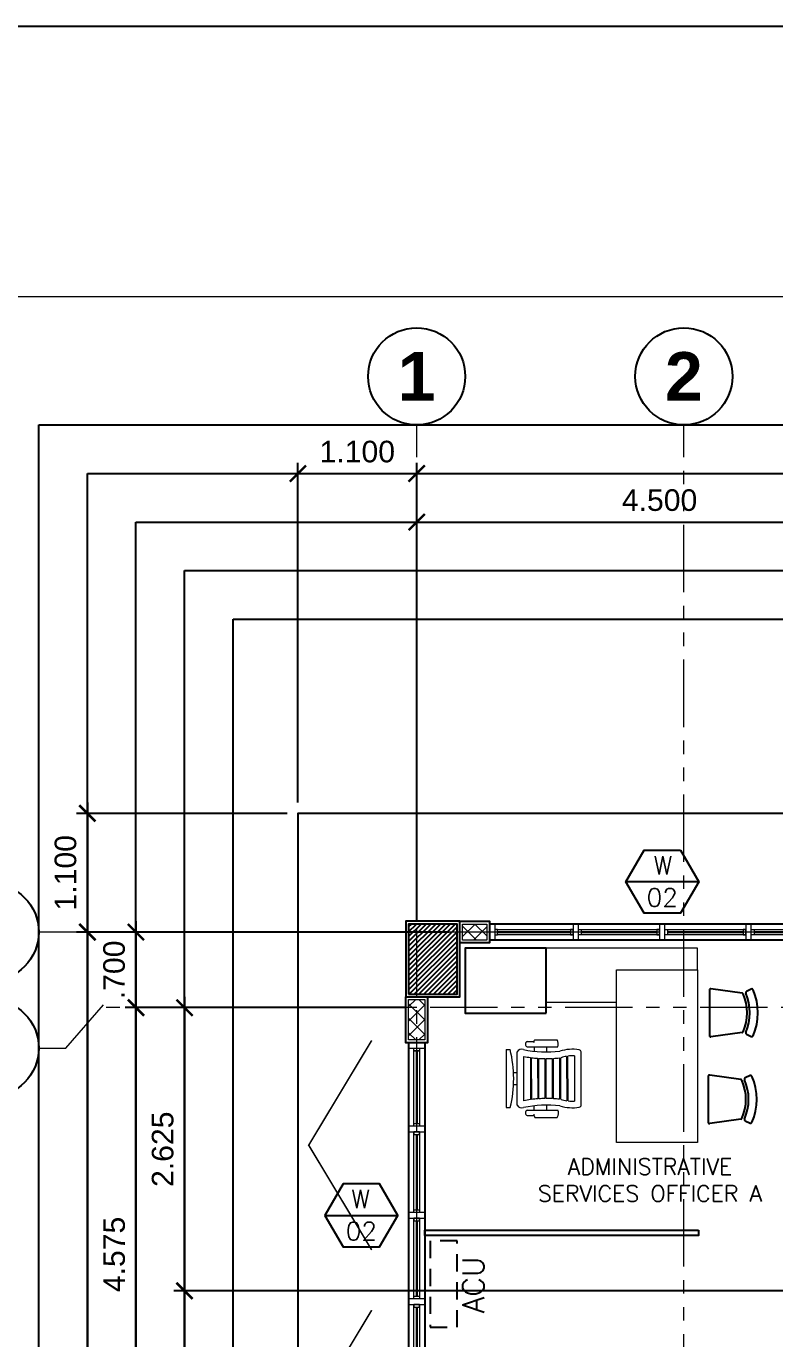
# Model space of a CAD drawing. Header units: metres. Extents: x -12400 to 1, y 0 to 106422.
# Drawn here: x -12166.57 to -12159.64, y 106403.3 to 106415.47 of the extents above; entities that cross this region are included whole.
import ezdxf
from ezdxf.enums import TextEntityAlignment as Align

# ---------------------------------------------------------------- set-up
doc = ezdxf.new("R2010")
doc.units = ezdxf.units.M
doc.header["$PDMODE"] = 35
for name, pattern in [('CENTER', [2, 1.25, -0.25, 0.25, -0.25]), ('HIDDEN2', [4.762499999999999, 3.175, -1.5875]), ('PHANTOM2', [1.25, 0.625, -0.125, 0.125, -0.125, 0.125, -0.125])]:
    doc.linetypes.add(name, pattern=pattern)
for name, color, linetype, lineweight in [('.3', 6, 'Continuous', 30), ('0.1', 1, 'Continuous', 9), ('0.20', 2, 'Continuous', 20), ('A-DIM-100', 8, 'Continuous', 0), ('DIM 001', 251, 'Continuous', 13), ('FIXTURE 0005', 159, 'Continuous', 5), ('FURN 0009', 49, 'Continuous', 9), ('HATCH', 250, 'Continuous', 5), ('TBLOCK-BORDER-OUTSIDE', 240, 'Continuous', 0)]:
    doc.layers.add(name, color=color, linetype=linetype, lineweight=lineweight)
for name, color, linetype in [('1AR', 1, 'Continuous'), ('1co-door', 1, 'Continuous'), ('1CO-FURNITURE', 1, 'Continuous'), ('2TX-AR', 2, 'Continuous'), ('AR-WALL', 7, 'Continuous'), ('FIXTURE', 35, 'Continuous'), ('S-GRID', 155, 'Continuous'), ('SCH-WIND', 181, 'Continuous'), ('stone', 15, 'Continuous'), ('WINDOW', 1, 'Continuous')]:
    doc.layers.add(name, color=color, linetype=linetype)
doc.layers.add('GUIDELINES', color=206, linetype='Continuous', plot=False)
doc.styles.add('DIMTXT-100', font='arial.ttf')
doc.styles.add('PSM', font='simplex')
doc.styles.add('sans serif', font='sanssb__.ttf')
doc.styles.add('swis721', font='swiss.ttf')
doc.styles.add('T-0.15', font='romans.shx', dxfattribs={"height": 0.15})
doc.styles.add('T.25', font='romans.shx', dxfattribs={"height": 0.2})
doc.dimstyles.new('D-100', dxfattribs={"dimtxt": 0.2, "dimasz": 0.15, "dimexe": 0.1, "dimexo": 0.1, "dimgap": 0.1, "dimtad": 1, "dimdec": 3, "dimzin": 4, "dimdsep": 46, "dimtxsty": 'DIMTXT-100', "dimblk": 'ARCHTICK', "dimcen": 0.2, "dimdle": 0.1, "dimclrd": 8, "dimclre": 8, "dimclrt": 2, "dimadec": 0, "dimazin": 1, "dimtfac": 1, "dimtdec": 3, "dimtofl": 0, "dimtmove": 2, "dimatfit": 3, "dimfxl": 1, "dimarcsym": 0})
doc.dimstyles.new('DIM 200', dxfattribs={"dimtxt": 200, "dimasz": 1, "dimexe": 0, "dimexo": 40, "dimgap": 50, "dimtad": 1, "dimtoh": 1, "dimdec": 0, "dimlfac": 2, "dimtxsty": 'swis721', "dimblk": 'CIR', "dimcen": 0, "dimclrd": 155, "dimclre": 155, "dimclrt": 4, "dimadec": 0, "dimazin": 0, "dimtfac": 1, "dimtdec": 0, "dimtix": 1, "dimtmove": 1, "dimatfit": 3, "dimldrblk": 'CIR', "dimfxl": 0, "dimarcsym": 0})

# ---------------------------------------------------------------- blocks, each defined once
blk = doc.blocks.new('CIR')
at = {"color": 4}
blk.add_circle((0, 0), 50, dxfattribs=at)
blk = doc.blocks.new('grid_designation')
blk.add_circle((0, 500), 500)
at = {"color": 3, "style": 'sans serif'}
blk.add_attdef('A', text='', height=471, dxfattribs=at).set_placement((0, 500), align=Align.MIDDLE_CENTER)
blk = doc.blocks.new('_ArchTick')
at = {"color": 0, "linetype": 'ByBlock', "const_width": 0.15}
blk.add_lwpolyline([(-0.5, -0.5), (0.5, 0.5)], dxfattribs=at)
blk = doc.blocks.new('*D106')
at = {"layer": 'DEFPOINTS', "color": 0, "transparency": 16777216}
for p in [(-12136.95441529414, 106411.3202236537), (-12162.95441529414, 106407.0702236537), (-12136.95441529414, 106407.0702236537)]:
    blk.add_point(p, dxfattribs=at)
at = {"layer": 'DIM 001', "color": 8, "lineweight": -2, "transparency": 16777216}
for p, q in [((-12162.95441529414, 106407.1702236537), (-12162.95441529414, 106411.4202236537)), ((-12136.95441529414, 106407.1702236537), (-12136.95441529414, 106411.4202236537)), ((-12163.05441529414, 106411.3202236537), (-12136.85441529414, 106411.3202236537))]:
    blk.add_line(p, q, dxfattribs=at)
at = {"layer": 'DIM 001', "color": 8, "lineweight": -2, "transparency": 16777216, "xscale": 0.15, "yscale": 0.15, "zscale": 0.15, "rotation": 180}
blk.add_blockref('_ArchTick', (-12162.95441529414, 106411.3202236537), dxfattribs=at)
at = {"layer": 'DIM 001', "color": 8, "lineweight": -2, "transparency": 16777216, "xscale": 0.15, "yscale": 0.15, "zscale": 0.15}
blk.add_blockref('_ArchTick', (-12136.95441529414, 106411.3202236537), dxfattribs=at)
at = {"layer": 'DIM 001', "color": 2, "transparency": 16777216, "insert": (-12149.95441529414, 106411.5223382512), "char_height": 0.2, "attachment_point": 5, "style": 'DIMTXT-100'}
blk.add_mtext('26.000', dxfattribs=at)
blk = doc.blocks.new('*D107')
at = {"layer": 'DEFPOINTS', "color": 0, "transparency": 16777216}
for p in [(-12158.45441529414, 106410.8702236537), (-12162.95441529414, 106407.0702236537), (-12158.45441529414, 106407.0702236537)]:
    blk.add_point(p, dxfattribs=at)
at = {"layer": 'DIM 001', "color": 8, "lineweight": -2, "transparency": 16777216}
for p, q in [((-12162.95441529414, 106407.1702236537), (-12162.95441529414, 106410.9702236537)), ((-12158.45441529414, 106407.1702236537), (-12158.45441529414, 106410.9702236537)), ((-12163.05441529414, 106410.8702236537), (-12158.35441529414, 106410.8702236537))]:
    blk.add_line(p, q, dxfattribs=at)
at = {"layer": 'DIM 001', "color": 8, "lineweight": -2, "transparency": 16777216, "xscale": 0.15, "yscale": 0.15, "zscale": 0.15, "rotation": 180}
blk.add_blockref('_ArchTick', (-12162.95441529414, 106410.8702236537), dxfattribs=at)
at = {"layer": 'DIM 001', "color": 8, "lineweight": -2, "transparency": 16777216, "xscale": 0.15, "yscale": 0.15, "zscale": 0.15}
blk.add_blockref('_ArchTick', (-12158.45441529414, 106410.8702236537), dxfattribs=at)
at = {"layer": 'DIM 001', "color": 2, "transparency": 16777216, "insert": (-12160.70441529414, 106411.0723382512), "char_height": 0.2, "attachment_point": 5, "style": 'DIMTXT-100'}
blk.add_mtext('4.500', dxfattribs=at)
blk = doc.blocks.new('*D123')
at = {"layer": 'DEFPOINTS', "color": 0, "transparency": 16777216}
for p in [(-12162.95441529414, 106407.0702236537), (-12166.00441529417, 106388.5702236537), (-12162.95441529414, 106388.5702236537)]:
    blk.add_point(p, dxfattribs=at)
at = {"layer": 'DIM 001', "color": 8, "lineweight": -2, "transparency": 16777216}
for p, q in [((-12166.00441529417, 106407.1702236538), (-12166.00441529417, 106388.4702236537)), ((-12163.05441529414, 106407.0702236537), (-12166.10441529417, 106407.0702236537)), ((-12163.05441529414, 106388.5702236537), (-12166.10441529417, 106388.5702236537))]:
    blk.add_line(p, q, dxfattribs=at)
at = {"layer": 'DIM 001', "color": 8, "lineweight": -2, "transparency": 16777216, "xscale": 0.15, "yscale": 0.15, "zscale": 0.15}
for p, rotation in [((-12166.00441529417, 106407.0702236537), 90), ((-12166.00441529417, 106388.5702236537), 270)]:
    blk.add_blockref('_ArchTick', p, dxfattribs=dict(at, rotation=rotation))
at = {"layer": 'DIM 001', "color": 2, "transparency": 16777216, "insert": (-12166.20652989168, 106397.8202236537), "char_height": 0.2, "attachment_point": 5, "rotation": 90, "style": 'DIMTXT-100'}
blk.add_mtext('18.500', dxfattribs=at)
blk = doc.blocks.new('*D124')
at = {"layer": 'DEFPOINTS', "color": 0, "transparency": 16777216}
for p in [(-12162.95441529414, 106407.0702236537), (-12165.55441529417, 106406.3702236538), (-12162.95441529414, 106406.3702236538)]:
    blk.add_point(p, dxfattribs=at)
at = {"layer": 'DIM 001', "color": 8, "lineweight": -2, "transparency": 16777216}
for p, q in [((-12165.55441529417, 106407.1702236538), (-12165.55441529417, 106406.2702236537)), ((-12163.05441529414, 106407.0702236537), (-12165.65441529417, 106407.0702236537)), ((-12163.05441529414, 106406.3702236538), (-12165.65441529417, 106406.3702236538))]:
    blk.add_line(p, q, dxfattribs=at)
at = {"layer": 'DIM 001', "color": 8, "lineweight": -2, "transparency": 16777216, "xscale": 0.15, "yscale": 0.15, "zscale": 0.15}
for p, rotation in [((-12165.55441529417, 106407.0702236537), 90), ((-12165.55441529417, 106406.3702236538), 270)]:
    blk.add_blockref('_ArchTick', p, dxfattribs=dict(at, rotation=rotation))
at = {"layer": 'DIM 001', "color": 2, "transparency": 16777216, "insert": (-12165.75652989166, 106406.7202236537), "char_height": 0.2, "attachment_point": 5, "rotation": 90, "style": 'DIMTXT-100'}
blk.add_mtext('.700', dxfattribs=at)
blk = doc.blocks.new('*D125')
at = {"layer": 'DEFPOINTS', "color": 0, "transparency": 16777216}
for p in [(-12162.95441529414, 106406.3702236538), (-12165.55441529418, 106401.7952236538), (-12162.95441529414, 106401.7952236538)]:
    blk.add_point(p, dxfattribs=at)
at = {"layer": 'DIM 001', "color": 8, "lineweight": -2, "transparency": 16777216}
for p, q in [((-12165.55441529418, 106406.4702236538), (-12165.55441529418, 106401.6952236537)), ((-12163.05441529414, 106406.3702236538), (-12165.65441529418, 106406.3702236538)), ((-12163.05441529414, 106401.7952236538), (-12165.65441529418, 106401.7952236538))]:
    blk.add_line(p, q, dxfattribs=at)
at = {"layer": 'DIM 001', "color": 8, "lineweight": -2, "transparency": 16777216, "xscale": 0.15, "yscale": 0.15, "zscale": 0.15}
for p, rotation in [((-12165.55441529418, 106406.3702236538), 90), ((-12165.55441529418, 106401.7952236538), 270)]:
    blk.add_blockref('_ArchTick', p, dxfattribs=dict(at, rotation=rotation))
at = {"layer": 'DIM 001', "color": 2, "transparency": 16777216, "insert": (-12165.75612061475, 106404.0827236537), "char_height": 0.2, "attachment_point": 5, "rotation": 90, "style": 'DIMTXT-100'}
blk.add_mtext('4.575', dxfattribs=at)
blk = doc.blocks.new('*D154')
at = {"layer": 'DEFPOINTS', "color": 0, "transparency": 16777216}
for p in [(-12162.95441529414, 106406.3702236538), (-12165.10441529417, 106403.7452236537), (-12152.40441529414, 106403.7452236537)]:
    blk.add_point(p, dxfattribs=at)
at = {"layer": 'DIM 001', "color": 8, "lineweight": -2, "transparency": 16777216}
for p, q in [((-12165.10441529417, 106406.4702236538), (-12165.10441529417, 106403.6452236537)), ((-12163.05441529414, 106406.3702236538), (-12165.20441529417, 106406.3702236538)), ((-12152.50441529414, 106403.7452236537), (-12165.20441529417, 106403.7452236537))]:
    blk.add_line(p, q, dxfattribs=at)
at = {"layer": 'DIM 001', "color": 8, "lineweight": -2, "transparency": 16777216, "xscale": 0.15, "yscale": 0.15, "zscale": 0.15}
for p, rotation in [((-12165.10441529417, 106406.3702236538), 90), ((-12165.10441529417, 106403.7452236537), 270)]:
    blk.add_blockref('_ArchTick', p, dxfattribs=dict(at, rotation=rotation))
at = {"layer": 'DIM 001', "color": 2, "transparency": 16777216, "insert": (-12165.30652989168, 106405.0577236537), "char_height": 0.2, "attachment_point": 5, "rotation": 90, "style": 'DIMTXT-100'}
blk.add_mtext('2.625', dxfattribs=at)
blk = doc.blocks.new('*D155')
at = {"layer": 'DEFPOINTS', "color": 0, "transparency": 16777216}
for p in [(-12152.40441529414, 106403.7452236537), (-12165.10441529418, 106401.7952236538), (-12162.95441529414, 106401.7952236538)]:
    blk.add_point(p, dxfattribs=at)
at = {"layer": 'DIM 001', "color": 8, "lineweight": -2, "transparency": 16777216}
for p, q in [((-12165.10441529418, 106403.8452236537), (-12165.10441529418, 106401.6952236537)), ((-12152.50441529414, 106403.7452236537), (-12165.20441529418, 106403.7452236537)), ((-12163.05441529414, 106401.7952236538), (-12165.20441529418, 106401.7952236538))]:
    blk.add_line(p, q, dxfattribs=at)
at = {"layer": 'DIM 001', "color": 8, "lineweight": -2, "transparency": 16777216, "xscale": 0.15, "yscale": 0.15, "zscale": 0.15}
for p, rotation in [((-12165.10441529418, 106403.7452236537), 90), ((-12165.10441529418, 106401.7952236538), 270)]:
    blk.add_blockref('_ArchTick', p, dxfattribs=dict(at, rotation=rotation))
at = {"layer": 'DIM 001', "color": 2, "transparency": 16777216, "insert": (-12165.30652989169, 106402.7702236537), "char_height": 0.2, "attachment_point": 5, "rotation": 90, "style": 'DIMTXT-100'}
blk.add_mtext('1.950', dxfattribs=at)
blk = doc.blocks.new('DC')
at = {"layer": '1CO-FURNITURE', "color": 8}
for p, q in [((-0.2196420885414554, 0.3885400227136628), (-0.1984588109762058, 0.3432313456991096)), ((0.1984588109755734, 0.3432313456977596), (0.219642088541093, 0.3885400227128954)), ((-0.1835791673275224, 0.3026021942461909), (-0.2230569282114274, 0.01419521889985731)), ((0.183579167327423, 0.3026021942468446), (0.2230569282114274, 0.01419521889985731)), ((-0.2106724123597061, 0), (0.2106724123597061, 0))]:
    blk.add_line(p, q, dxfattribs=at)
for centre, radius, start, end in [((-0.2083185591296868, 0.3938341403607239), 0.0125, 113.6768605839506, 205.057615418305), ((-7.105427357601002e-15, -0.08125000000003979), 0.5312500000000387, 66.32313941605537, 113.6768605839453), ((-7.105427357601002e-15, -0.08125000000003979), 0.4562500000000388, 66.47045317631209, 113.5295468236919), ((0.2083185591293315, 0.3938341403599566), 0.0125, 334.9423845816813, 66.32313941605999), ((-0.1871352815644372, 0.3485254633461636), 0.0125, 205.0576154182755, 293.5295468236702), ((-0.1711946514758012, 0.3009069753463294), 0.0125, 114.1309219550048, 172.2056708794605), ((-7.105427357601002e-15, -0.08125000000003979), 0.4312500000000388, 65.86907804505137, 114.1309219549951), ((0.1711946514757088, 0.3009069753469902), 0.0125, 7.794329120511676, 65.86907804503376), ((0.1871352815638048, 0.3485254633448136), 0.0125, 246.4704531763118, 334.9423845817245), ((-0.2106724123597061, 0.01250000000000284), 0.0125, 172.2056708794892, 270), ((0.2106724123597061, 0.01250000000000284), 0.0125, 270, 7.794329120512099)]:
    blk.add_arc(centre, radius, start, end, dxfattribs=at)
blk = doc.blocks.new('exec chair new')
at = {"layer": 'FIXTURE 0005', "color": 1}
for p, q in [((-437.3796163777588, 292.3302099389839), (-437.3148235332919, 252.0114380631712)), ((-321.0047666471219, 292.5172259910614), (-320.9294989808695, 245.6802659817622)), ((-531.8347148144385, -206.1860170969157), (-532.7597243523924, 204.4893468059017)), ((-471.4434857921442, 194.4838966660318), (-470.8159159895731, -196.0352094233385)), ((-458.5685081313131, -194.4123491338687), (-459.1909252855694, 192.9004081770545)), ((-404.1395699501736, 187.4693703543162), (-403.5348926013103, -188.8044031847967)), ((-391.2862844731426, -187.9284374271519), (-391.8882097139722, 186.6327763970476)), ((-336.8422077192226, 184.5329723382019), (-336.2473156024935, -185.6517252415651)), ((-323.9975222981302, -185.5132615344482), (-324.5920326592168, 184.4338804313447)), ((-269.5513456425397, 185.6414384562522), (-268.9532384491758, -186.5439114326728)), ((-256.7022620419739, -187.1416594002512), (-257.3023536856053, 186.278558224265)), ((-202.2670012199087, 190.8056579256081), (-201.652643642039, -191.4918509752024)), ((-189.4004732995527, -192.8325513890013), (-190.0192031980259, 192.1857301399577)), ((-134.9974703920307, 205.1879623727873), (-134.3372352401493, -205.6578754952061)), ((-122.0843597321073, -207.4373806825606), (-122.7503775359364, 207.0068393605179)), ((-61.58653106854763, 209.3646411830559), (-60.91325115168002, -209.5985884784022)), ((-627.4056042175507, 56.62096939311596), (-593.9742343731923, 56.67469408380566)), ((-593.789274455863, -58.42068063927582), (-627.2452619221294, -58.47444489080226)), ((-436.4380585009931, -293.5748781400616), (-436.5025353141828, -253.452763476118)), ((-320.0632087703561, -293.3878620881005), (-320.1381604055641, -246.7475592906121))]:
    blk.add_line(p, q, dxfattribs=at)
for centre, radius, start, end in [((-321.6504699216457, 1305.342400013295), 1120.912379297469, 259.1442517558552, 262.3203097065433), ((-321.6504699195502, 1305.342400013353), 1120.912379297809, 262.9518148943812, 265.779729286597), ((-321.6504699223442, 1305.342400013003), 1120.912379297299, 266.4074228026509, 269.2234458954215), ((-321.650469923974, 1305.342400015623), 1120.912379300001, 269.849640943492, 272.664022466222), ((-321.6504699200159, 1305.342400016496), 1120.91237930068, 273.2909829566686, 276.1139187442762), ((-321.650469922577, 1305.342400006193), 1120.912379290708, 276.7439336867199, 276.9880302064944), ((-79.19251240196172, -128.4237705672858), 338.2469241420289, 99.49624101693685, 108.2783328983226), ((-79.19251240219455, -128.4237705679261), 338.2469241426945, 87.01636761834415, 97.39883005687486), ((-317.4533519340912, -1306.406537405972), 1120.912379296282, 97.86384041670651, 101.0260995436973), ((-317.4533519350225, -1306.406537405099), 1120.912379295226, 94.40442083170485, 97.23233521852187), ((-317.4533519296674, -1306.406537408417), 1120.912379299008, 90.960704219184, 93.77672732028022), ((-317.4533519319957, -1306.406537409232), 1120.912379299589, 87.52012764986833, 90.33450917427915), ((-317.4533519352553, -1306.406537410512), 1120.912379301087, 84.0702313734272, 86.8931671628504), ((-317.4533519471297, -1306.40653740603), 1120.91237929814, 83.19611991088694, 83.44021643481749), ((-79.60480038903188, 128.1314926201012), 338.2469241420765, 251.9058172196837, 260.687909101578), ((-79.60480038856622, 128.1314926204504), 338.2469241425877, 262.7853200608832, 273.167782501461)]:
    blk.add_arc(centre, radius, start, end, dxfattribs=at)
at = {"layer": 'FURN 0009', "color": 1}
for p, q in [((-696.6225652744761, 267.5184686643188), (-658.2542432729388, 267.5801271077944)), ((-696.6225652744761, 267.5184686643188), (-695.7594189933734, -269.5932800436276)), ((-592.9910391935846, -247.844048930041), (-594.10315190244, 245.8992831559735)), ((-501.580908647622, 342.7878322619945), (-438.7787566183833, 342.8631794046378)), ((-501.3976674381411, 292.2259586223518), (-488.2228221838595, 292.2485054120189)), ((-488.2228221838595, 292.2485054120189), (-216.2934815745102, 292.6854997611954)), ((-430.8730610114289, 359.436872324557), (-223.7019078877056, 359.7697993379552)), ((0.3967155845602974, -246.864993805124), (-0.3967155845602974, 246.8649938050658)), ((-695.7594189933734, -269.5932800436276), (-657.3910969918361, -269.5316216000356)), ((-500.47684734629, -344.2385841121431), (-437.6747775214026, -344.1120834695175)), ((-500.4561139753787, -293.676382682519), (-487.293088876293, -293.6566029029782)), ((-487.293088876293, -293.6566029029782), (-215.3507292274153, -293.2195876321057)), ((-429.7158545603743, -360.6602817199891), (-222.5454588964349, -360.3273559238878))]:
    blk.add_line(p, q, dxfattribs=at)
for centre, radius, start, end in [((-1769.876738381921, -2.762834077700973), 1144.023925212843, 346.5153750595096, 13.66877505924253), ((-552.6972678009188, 224.5205601174966), 46.31664645502229, 67.90974597757898, 152.5103366510244), ((-321.65046992118, 1305.342400014051), 1059.662379298712, 258.3694221904998, 276.678956857362), ((-489.8191351433052, 317.5496278101928), 27.84477222274555, 114.9871850643485, 245.4280750621451), ((-361.9784822285874, 318.1131449962268), 80.33824186901026, 149.0434850591644, 171.5599908319555), ((-292.4640729896491, 318.2248556485865), 80.33814595607413, 341.4641326196314, 31.14067505549705), ((-79.19251240196172, -128.423770567344), 399.4969241418621, 81.29484794000334, 107.3619824414751), ((-26.25249219161924, 241.0736288817716), 26.48841191117412, 12.54683024843467, 73.49863263114054), ((-551.9727398761315, -226.332869047008), 46.31664645502229, 207.6738134708332, 292.2744041399243), ((-317.453351932927, -1306.406537407951), 1059.662379298712, 83.50519326346712, 101.8147279240579), ((-488.7962506945478, -318.9627074354212), 27.84470828078815, 114.7559250616315, 245.1971750633057), ((-360.9547717653913, -319.1121426676982), 80.3379541302019, 188.6355434219577, 211.140775055775), ((-291.4397231076146, -319.0004309878568), 80.3379541302019, 329.0433750615521, 18.71765838978559), ((-79.60480038810056, 128.1314926199848), 399.4969241418621, 252.822167676961, 278.8893021804622), ((-25.47748144145589, -241.1938480800018), 26.48841191117412, 286.6855174897377, 347.6373198688418)]:
    blk.add_arc(centre, radius, start, end, dxfattribs=at)
blk = doc.blocks.new('new big desk')
at = {"color": 2, "lineweight": 0}
blk.add_lwpolyline([(0, 0.7999999999999545), (0, -0.7999999999999545), (0.75, -0.8000000000000682), (0.75, 0.7999999999999545)], close=True, dxfattribs=at)
at = {"color": 1, "lineweight": 0}
blk.add_lwpolyline([(0.7499999999999432, -0.8000000000000682), (0.75, -0.9999999999768079), (-0.6499999999999773, -0.9999999999766942), (-0.6499999999999773, -0.4999999999766942), (0, -0.4999999999768079)], dxfattribs=at)
at = {"lineweight": 0, "xscale": -0.001000000000000001, "yscale": 0.001000000000000001, "zscale": 0.001, "rotation": 180}
blk.add_blockref('exec chair new', (-0.3255941465431533, 0.2067504239904565), dxfattribs=at)
blk = doc.blocks.new('*U1765')
at = {"layer": 'HATCH'}
h = blk.add_hatch(dxfattribs=at)
h.set_pattern_fill('ANSI37', color=256, scale=0.03, angle=-180)
h.set_pattern_definition([(225, (-0.6624999999845038, 0), (0.06735192090801863, -0.06735192090801868), []), (314.9999999999999, (-0.6624999999845038, 0), (0.06735192090801868, 0.06735192090801861), [])])
h.paths.add_polyline_path([(0.02500000000873115, 0.1749999999883585), (0.02500000000873115, 0.02499999999417923), (0.4000000000209532, 0.02499999999417923), (0.4000000000209532, 0.1749999999883585)])
blk.add_lwpolyline([(0, 0.1999999999825377), (0, 0), (0.4250000000151324, 0), (0.4250000000151324, 0.1999999999825377)], close=True)
blk.add_lwpolyline([(0.02500000000873115, 0.1749999999883585), (0.02500000000873115, 0.02499999999417923), (0.4000000000209532, 0.02499999999417923), (0.4000000000209532, 0.1749999999883585)], close=True, dxfattribs=at)
blk = doc.blocks.new('*U1777')
at = {"layer": 'HATCH'}
h = blk.add_hatch(dxfattribs=at)
h.set_pattern_fill('ANSI37', color=256, scale=0.03, angle=-180)
h.set_pattern_definition([(225, (-0.8125000000049447, 0), (0.06735192090801863, -0.06735192090801868), []), (314.9999999999999, (-0.8125000000049447, 0), (0.06735192090801868, 0.06735192090801861), [])])
h.paths.add_polyline_path([(0.02500000000873115, 0.1749999999883585), (0.02500000000873115, 0.02499999999417923), (0.2500000000005122, 0.02499999999417923), (0.2500000000005122, 0.1749999999883585)])
blk.add_lwpolyline([(0, 0.1999999999825377), (0, 0), (0.2749999999946914, 0), (0.2749999999946914, 0.1999999999825377)], close=True)
blk.add_lwpolyline([(0.02500000000873115, 0.1749999999883585), (0.02500000000873115, 0.02499999999417923), (0.2500000000005122, 0.02499999999417923), (0.2500000000005122, 0.1749999999883585)], close=True, dxfattribs=at)
blk = doc.blocks.new('2FCOLUMNS')
h = blk.add_hatch()
h.set_pattern_fill('ANSI31', color=8, scale=0.01)
h.set_pattern_definition([(45, (12128.21296792571, -106237.5702236537), (-0.02245064030267288, 0.02245064030267288), [])])
h.paths.add_polyline_path([(0.02499999999599822, 18.02499999999418), (0.4749999999967258, 18.02499999999418), (0.4749999999967258, 18.67500000000291), (0.02499999999599822, 18.67500000000291)])
h.paths.add_polyline_path([(4.924999999997453, 18.67500000000291), (4.924999999997453, 18.22499999999127), (4.274999999997817, 18.22499999999127), (4.274999999997817, 18.67500000000291)])
h.paths.add_polyline_path([(9.174999999997453, 18.02499999999418), (8.724999999996726, 18.02499999999418), (8.724999999996726, 18.67500000000291), (9.174999999997453, 18.67500000000291)])
h.paths.add_polyline_path([(13.42499999999745, 17.52499999999418), (13.42499999999745, 17.97500000000582), (12.77499999999782, 17.97500000000582), (12.77499999999782, 17.52499999999418)])
h.paths.add_polyline_path([(17.024999999996, 18.02499999999418), (17.47499999999673, 18.02499999999418), (17.47499999999673, 18.67500000000291), (17.024999999996, 18.67500000000291)])
h.paths.add_polyline_path([(21.274999999996, 18.67500000000291), (21.274999999996, 18.22499999999127), (21.92499999999563, 18.22499999999127), (21.92499999999563, 18.67500000000291)])
h.paths.add_polyline_path([(26.17499999999563, 18.02499999999418), (25.72499999999491, 18.02499999999418), (25.72499999999491, 18.67500000000291), (26.17499999999563, 18.67500000000291)])
h.paths.add_polyline_path([(26.17499999999563, 13.27499999999418), (25.72499999999491, 13.27499999999418), (25.72499999999491, 13.92500000000291), (26.17499999999563, 13.92500000000291)])
h.paths.add_polyline_path([(21.37499999999636, 13.27499999999418), (21.82499999999709, 13.27499999999418), (21.82499999999709, 13.92500000000291), (21.37499999999636, 13.92500000000291)])
h.paths.add_polyline_path([(17.024999999996, 13.27499999999418), (17.47499999999673, 13.27499999999418), (17.47499999999673, 13.92500000000291), (17.024999999996, 13.92500000000291)])
h.paths.add_polyline_path([(12.92499999999563, 13.27499999999418), (13.32499999999709, 13.27499999999418), (13.32499999999709, 13.67500000000291), (12.92499999999563, 13.67500000000291)])
h.paths.add_polyline_path([(9.174999999997453, 13.27499999999418), (8.724999999996726, 13.27499999999418), (8.724999999996726, 13.92500000000291), (9.174999999997453, 13.92500000000291)])
h.paths.add_polyline_path([(4.82499999999709, 13.27499999999418), (4.374999999996362, 13.27499999999418), (4.374999999996362, 13.92500000000291), (4.82499999999709, 13.92500000000291)])
h.paths.add_polyline_path([(0.02499999999599822, 13.27499999999418), (0.4749999999967258, 13.27499999999418), (0.4749999999967258, 13.92500000000291), (0.02499999999599822, 13.92500000000291)])
h.paths.add_polyline_path([(0.02499999999599822, 9.02499999999418), (0.4749999999967258, 9.02499999999418), (0.4749999999967258, 9.67500000000291), (0.02499999999599822, 9.67500000000291)])
h.paths.add_polyline_path([(9.174999999997453, 9.02499999999418), (8.724999999996726, 9.02499999999418), (8.724999999996726, 9.67500000000291), (9.174999999997453, 9.67500000000291)])
h.paths.add_polyline_path([(17.024999999996, 9.02499999999418), (17.47499999999673, 9.02499999999418), (17.47499999999673, 9.67500000000291), (17.024999999996, 9.67500000000291)])
h.paths.add_polyline_path([(26.17499999999563, 9.02499999999418), (25.72499999999491, 9.02499999999418), (25.72499999999491, 9.67500000000291), (26.17499999999563, 9.67500000000291)])
h.paths.add_polyline_path([(26.17499999999563, 4.774999999994179), (25.72499999999491, 4.774999999994179), (25.72499999999491, 5.42500000000291), (26.17499999999563, 5.42500000000291)])
h.paths.add_polyline_path([(21.82499999999709, 4.774999999994179), (21.37499999999636, 4.774999999994179), (21.37499999999636, 5.42500000000291), (21.82499999999709, 5.42500000000291)])
h.paths.add_polyline_path([(17.024999999996, 4.774999999994179), (17.47499999999673, 4.774999999994179), (17.47499999999673, 5.42500000000291), (17.024999999996, 5.42500000000291)])
h.paths.add_polyline_path([(13.32499999999709, 4.774999999994179), (12.87499999999636, 4.774999999994179), (12.87499999999636, 5.42500000000291), (13.32499999999709, 5.42500000000291)])
h.paths.add_polyline_path([(9.174999999997453, 4.774999999994179), (8.724999999996726, 4.774999999994179), (8.724999999996726, 5.42500000000291), (9.174999999997453, 5.42500000000291)])
h.paths.add_polyline_path([(4.374999999996362, 4.774999999994179), (4.82499999999709, 4.774999999994179), (4.82499999999709, 5.42500000000291), (4.374999999996362, 5.42500000000291)])
h.paths.add_polyline_path([(0.02499999999599822, 4.774999999994179), (0.4749999999967258, 4.774999999994179), (0.4749999999967258, 5.42500000000291), (0.02499999999599822, 5.42500000000291)])
h.paths.add_polyline_path([(0.02499999999599822, 2.25), (0.4749999999967258, 2.25), (0.4749999999967258, 2.900000000008731), (0.02499999999599822, 2.900000000008731)])
h.paths.add_polyline_path([(0.0249999999996362, 0.02499999999417923), (0.4250000000010914, 0.02499999999417923), (0.4250000000010914, 0.4250000000029104), (0.0249999999996362, 0.4250000000029104)])
h.paths.add_polyline_path([(2.899999999997817, 0.02500000000873115), (2.899999999997817, 0.4750000000203727), (2.249999999998181, 0.4750000000203727), (2.249999999998181, 0.02500000000873115)])
h.paths.add_polyline_path([(4.924999999997453, 0.02500000000873115), (4.924999999997453, 0.4750000000203727), (4.274999999997817, 0.4750000000203727), (4.274999999997817, 0.02500000000873115)])
h.paths.add_polyline_path([(9.174999999997453, 0.02500000000873115), (8.724999999996726, 0.02500000000873115), (8.724999999996726, 0.6750000000174623), (9.174999999997453, 0.6750000000174623)])
h.paths.add_polyline_path([(13.42499999999745, 1.025000000008731), (13.42499999999745, 1.475000000020373), (12.77499999999782, 1.475000000020373), (12.77499999999782, 1.025000000008731)])
h.paths.add_polyline_path([(17.024999999996, 0.02500000000873115), (17.47499999999673, 0.02500000000873115), (17.47499999999673, 0.6750000000174623), (17.024999999996, 0.6750000000174623)])
h.paths.add_polyline_path([(21.274999999996, 0.02500000000873115), (21.274999999996, 0.4750000000203727), (21.92499999999563, 0.4750000000203727), (21.92499999999563, 0.02500000000873115)])
h.paths.add_polyline_path([(26.17499999999563, 0.02500000000873115), (25.72499999999491, 0.02500000000873115), (25.72499999999491, 0.6750000000174623), (26.17499999999563, 0.6750000000174623)])
at = {"color": 7}
blk.add_lwpolyline([(-3.637978807091713e-12, 18), (0.499999999996362, 18), (0.499999999996362, 18.69999999999709), (-3.637978807091713e-12, 18.69999999999709)], close=True, dxfattribs=at)
at = {"layer": 'stone', "color": 5}
blk.add_lwpolyline([(0.02499999999599822, 18.02499999999418), (0.4749999999967258, 18.02499999999418), (0.4749999999967258, 18.67500000000291), (0.02499999999599822, 18.67500000000291)], close=True, dxfattribs=at)
blk = doc.blocks.new('A$C12cb2730')
at = {"layer": '.3', "color": 3}
for points in [[(0.749999999998181, 0.0749999999825377), (0.0750000000007276, 0.07499999999708962)], [(1.549999999999272, 0.0749999996914994), (0.8500000000003638, 0.07499999996798579)], [(2.350000000000364, 0.07499999956053216), (1.650000000001455, 0.0749999996914994)], [(3.125, 0.0749999995023245), (2.450000000002547, 0.07499999956053216)]]:
    blk.add_lwpolyline(points, dxfattribs=at)
at = {"layer": '0.20'}
for points in [[(0, 0.1500000000087311), (0.0499999999992724, 0.1500000000087311), (0.0499999999992724, 0), (0, 0)], [(0.8249999999989086, 0.1499999998777639), (0.7749999999996362, 0.1499999998777639), (0.7749999999996362, -1.309672370553017e-10), (0.8249999999989086, -1.309672370553017e-10)], [(1.625, 0.1499999997467967), (1.575000000000728, 0.1499999997467967), (1.575000000000728, -2.619344741106033e-10), (1.625, -2.619344741106033e-10)], [(2.425000000001091, 0.1499999996303814), (2.375000000001819, 0.1499999996303814), (2.375000000001819, -3.783497959375381e-10), (2.425000000001091, -3.783497959375381e-10)], [(3.200000000000728, 0.1499999994994141), (3.150000000001455, 0.1499999994994141), (3.150000000001455, -5.093170329928398e-10), (3.200000000000728, -5.093170329928398e-10)], [(0.0750000000007276, 0.1000000000058208), (0.0499999999992724, 0.1000000000058208), (0.0499999999992724, 0.05000000000291038), (0.0750000000007276, 0.05000000000291038)], [(0.7749999999996362, 0.09999999980209395), (0.749999999998181, 0.09999999980209395), (0.749999999998181, 0.04999999979918357), (0.7749999999996362, 0.04999999979918357)], [(0.8249999999989086, 0.09999999980209395), (0.8500000000003638, 0.09999999980209395), (0.8500000000003638, 0.04999999979918357), (0.8249999999989086, 0.04999999979918357)], [(1.575000000000728, 0.09999999967112672), (1.549999999999272, 0.09999999967112672), (1.549999999999272, 0.04999999966821633), (1.575000000000728, 0.04999999966821633)], [(1.625, 0.09999999967112672), (1.650000000001455, 0.09999999967112672), (1.650000000001455, 0.04999999966821633), (1.625, 0.04999999966821633)], [(2.375000000001819, 0.0999999995547114), (2.350000000000364, 0.0999999995547114), (2.350000000000364, 0.04999999955180101), (2.375000000001819, 0.04999999955180101)], [(2.425000000001091, 0.0999999995547114), (2.450000000002547, 0.0999999995547114), (2.450000000002547, 0.04999999955180101), (2.425000000001091, 0.04999999955180101)], [(3.125, 0.09999999949650373), (3.150000000001455, 0.09999999949650373), (3.150000000001455, 0.04999999949359335), (3.125, 0.04999999949359335)]]:
    blk.add_lwpolyline(points, close=True, dxfattribs=at)
at = {"layer": '0.20', "color": 8}
for points in [[(0.7749999999996362, 0.04999999998835847), (0.0750000000007276, 0.05000000000291038), (0.0750000000007276, 0.1000000000058208), (0.7749999999996362, 0.09999999999126885)], [(0.8249999999989086, 0.09999999997671694), (1.575000000000728, 0.09999999970023055)], [(1.575000000000728, 0.04999999969732016), (0.8249999999989086, 0.04999999997380655)], [(1.625, 0.09999999970023055), (2.375000000001819, 0.0999999995547114)], [(2.375000000001819, 0.04999999955180101), (1.625, 0.04999999969732016)], [(2.425000000001091, 0.0999999995547114), (3.125, 0.09999999949650373), (3.125, 0.04999999949359335), (2.425000000001091, 0.04999999955180101)]]:
    blk.add_lwpolyline(points, dxfattribs=at)
at = {"layer": 'WINDOW'}
for p, q in [((3.200000000000728, 0.1499999994994141), (0, 0.1500000000087311)), ((3.200000000000728, -5.093170329928398e-10), (0, 0))]:
    blk.add_line(p, q, dxfattribs=at)
blk = doc.blocks.new('FP_2F')
at = {"color": 1}
blk.add_lwpolyline([(2.299999999999272, 18.84999999997672), (2.299999999999272, 19.44999999998254), (1.549999999999272, 19.44999999998254), (1.549999999999272, 18.84999999997672)], close=True, dxfattribs=at)
at = {"color": 2}
blk.add_lwpolyline([(3.711168353305766, 16.83763201611873), (3.711168353305766, 16.78763201613037), (1.174999999702777, 16.78763201611582), (1.174999999702777, 16.83763201611873)], close=True, dxfattribs=at)
at = {"layer": '1AR', "color": 1}
blk.add_lwpolyline([(10.20000000000073, 19.69999999996799), (10.20000000000073, 20.69999999996799), (0, 20.69999999996799), (0, -1.455191522836685e-11), (10.20000000000255, -1.455191522836685e-11), (10.19999999999709, 1.000000000116415)], dxfattribs=at)
at = {"layer": '1co-door', "color": 3, "linetype": 'HIDDEN2', "ltscale": 0.05}
blk.add_lwpolyline([(1.224999999560168, 15.93763201611), (1.474999999560168, 15.93763201611), (1.474999999560168, 16.73763201611291), (1.224999999560168, 16.73763201611291)], close=True, dxfattribs=at)
at = {"layer": 'FIXTURE', "const_width": 0.015}
for points in [[(0.6833166980322858, 18.59580201316567), (0.09999999942010618, 17.6249999999709), (0.6833166980322858, 16.65419798676157)], [(0.6833166980322858, 16.09580201315111), (0.09999999942010618, 15.12499999995634)]]:
    blk.add_lwpolyline(points, dxfattribs=at)
blk.add_blockref('2FCOLUMNS', (1.000000000003638, 0.9999999999854481))
for name, p, xscale, rotation in [('*U1777', (1.5, 19.69999999998254), -1, 180), ('new big desk', (2.949999999998909, 18.44999999998254), -1, 180), ('*U1765', (1.199999999982538, 19.00000000001455), -1.000000000000012, 90)]:
    blk.add_blockref(name, p, dxfattribs=dict(xscale=xscale, rotation=rotation))
at = {"rotation": 270}
for p in [(3.811168353304311, 18.85186337225605), (3.799999999999272, 18.04999999997381)]:
    blk.add_blockref('DC', p, dxfattribs=at)
at = {"layer": 'AR-WALL'}
blk.add_blockref('A$C12cb2730', (1.775000000006912, 19.52500000048894), dxfattribs=at)
at = {"layer": 'AR-WALL', "rotation": 90}
blk.add_blockref('A$C12cb2730', (1.174999999486317, 15.375), dxfattribs=at)
at = {"layer": '0.1', "color": 2, "attachment_point": 5}
for s, insert, char_height in [('{\\Fx-hlvm1s|c0;\\W0.9;\\T0.9;\\C3;LN OF LEDGE}', (1.019365948719496, 20.89999999996508), 0.22), ('{\\Fx-hlvm1s|c0;\\W0.9;\\T0.9;\\C3;C}', (1.924999999999272, 19.14999999997963), 0.15)]:
    blk.add_mtext_dynamic_manual_height_columns(s, width=5150.828219755791, gutter_width=1, heights=[0], dxfattribs=dict(at, insert=insert, char_height=char_height))
at = {"layer": '0.1', "color": 2, "insert": (3.261168353303219, 17.30186337228224), "char_height": 0.15, "attachment_point": 5, "style": 'T.25'}
blk.add_mtext_dynamic_manual_height_columns('ADMINISTRATIVE SERVICES OFFICER A', width=2.732272077791094, gutter_width=1, heights=[0], dxfattribs=at)
at = {"layer": '2TX-AR', "insert": (1.62420716793531, 16.33050482255931), "char_height": 0.2, "width": 0.5102757, "attachment_point": 5, "rotation": 90.00000000000001, "style": 'PSM'}
blk.add_mtext('ACU', dxfattribs=at)
blk = doc.blocks.new('*D518')
at = {"layer": 'DEFPOINTS', "color": 0, "transparency": 16777216}
for p in [(-12162.95441529414, 106411.3202236537), (-12162.95441529414, 106409.9702236537), (-12164.05441529414, 106408.1702236537)]:
    blk.add_point(p, dxfattribs=at)
at = {"layer": 'DIM 001', "color": 8, "lineweight": -2, "transparency": 16777216}
for p, q in [((-12164.05441529414, 106408.2702236537), (-12164.05441529414, 106411.4202236537)), ((-12162.95441529414, 106410.0702236537), (-12162.95441529414, 106411.4202236537)), ((-12164.15441529414, 106411.3202236537), (-12162.85441529414, 106411.3202236537))]:
    blk.add_line(p, q, dxfattribs=at)
at = {"layer": 'DIM 001', "color": 8, "lineweight": -2, "transparency": 16777216, "xscale": 0.15, "yscale": 0.15, "zscale": 0.15, "rotation": 180}
blk.add_blockref('_ArchTick', (-12164.05441529414, 106411.3202236537), dxfattribs=at)
at = {"layer": 'DIM 001', "color": 8, "lineweight": -2, "transparency": 16777216, "xscale": 0.15, "yscale": 0.15, "zscale": 0.15}
blk.add_blockref('_ArchTick', (-12162.95441529414, 106411.3202236537), dxfattribs=at)
at = {"layer": 'DIM 001', "color": 2, "transparency": 16777216, "insert": (-12163.50441529414, 106411.5223382512), "char_height": 0.2, "attachment_point": 5, "style": 'DIMTXT-100'}
blk.add_mtext('1.100', dxfattribs=at)
blk = doc.blocks.new('*D520')
at = {"layer": 'DEFPOINTS', "color": 0, "transparency": 16777216}
for p in [(-12164.05441529414, 106408.1702236537), (-12166.00441529412, 106407.0702236537), (-12162.55441529414, 106407.0702236537)]:
    blk.add_point(p, dxfattribs=at)
at = {"layer": 'DIM 001', "color": 8, "lineweight": -2, "transparency": 16777216}
for p, q in [((-12166.00441529412, 106408.2702236537), (-12166.00441529412, 106406.9702236537)), ((-12164.15441529414, 106408.1702236537), (-12166.10441529412, 106408.1702236537)), ((-12162.65441529414, 106407.0702236537), (-12166.10441529412, 106407.0702236537))]:
    blk.add_line(p, q, dxfattribs=at)
at = {"layer": 'DIM 001', "color": 8, "lineweight": -2, "transparency": 16777216, "xscale": 0.15, "yscale": 0.15, "zscale": 0.15}
for p, rotation in [((-12166.00441529412, 106408.1702236537), 90), ((-12166.00441529412, 106407.0702236537), 270)]:
    blk.add_blockref('_ArchTick', p, dxfattribs=dict(at, rotation=rotation))
at = {"layer": 'DIM 001', "color": 2, "transparency": 16777216, "insert": (-12166.20652989163, 106407.6202236537), "char_height": 0.2, "attachment_point": 5, "rotation": 90, "style": 'DIMTXT-100'}
blk.add_mtext('1.100', dxfattribs=at)
blk = doc.blocks.new('W-TAG')
at = {"layer": 'SCH-WIND'}
blk.add_line((-0.2999999999883585, 1.4210854715202e-14), (0.2999999999883585, -1.4210854715202e-14), dxfattribs=at)
blk.add_lwpolyline([(-0.1500000000232831, 0.2598076211288429), (-0.3000000000465661, 1.4210854715202e-14), (-0.1500000000232831, -0.2598076211288429), (0.1499999999650754, -0.2598076211288429), (0.2999999999883585, -1.4210854715202e-14), (0.1499999999650754, 0.2598076211288429)], close=True, dxfattribs=at)
at = {"layer": 'SCH-WIND', "color": 2, "style": 'T-0.15'}
for tag, p in [('W-TAG', (-0.005861362880693832, 0.1346037882111908)), ('W-NO', (-1.4210854715202e-14, -0.1299038105644215))]:
    blk.add_attdef(tag, text='', height=0.15, dxfattribs=at).set_placement(p, align=Align.MIDDLE_CENTER)
blk = doc.blocks.new('A$Ceba0e023')
at = {"layer": 'DEFPOINTS'}
blk.add_line((9.094947017729282e-13, 50.93368421075866), (76.19999999988067, 50.93368421075866), dxfattribs=at)
at = {"layer": 'TBLOCK-BORDER-OUTSIDE'}
blk.add_line((4.010526315688367, 48.42710526427254), (73.69342105266787, 48.42710526427254), dxfattribs=at)
blk.add_lwpolyline([(73.69342105253327, 2.506578948481547), (4.010526315688367, 2.506578948481547), (4.010526315688367, 48.42710526427254), (73.69342105253327, 48.42710526427254)], close=True, dxfattribs=at)
blk = doc.blocks.new('GRID1')
at = {"color": 155, "linetype": 'PHANTOM2'}
blk.add_lwpolyline([(-12163.75441529414, 106406.7952236537), (-12163.50441529414, 106406.7952236537), (-12163.15441529414, 106407.1952236537)], dxfattribs=at)
at = {"layer": 'S-GRID', "color": 155, "linetype": 'CENTER'}
ref = blk.add_blockref('grid_designation', (-12160.25441529414, 106412.5702236537), dxfattribs=dict(at, xscale=0.0009000000000000002, yscale=0.0009000000000000002, zscale=0.0009000000000000002))
ref.add_attrib('A', '1', dxfattribs={"layer": '0', "color": 3, "height": 0.45, "style": 'sans serif'}).set_placement((-12160.25441529414, 106413.0202236537), align=Align.MIDDLE_CENTER)
ref = blk.add_blockref('grid_designation', (-12157.77941529414, 106412.5702236537), dxfattribs=dict(at, xscale=0.0009000000000000002, yscale=0.0009000000000000002, zscale=0.0009000000000000002))
ref.add_attrib('A', '2', dxfattribs={"layer": '0', "color": 3, "height": 0.45, "style": 'sans serif'}).set_placement((-12157.77941529414, 106413.0202236537), align=Align.MIDDLE_CENTER)
ref = blk.add_blockref('grid_designation', (-12164.20441529414, 106407.4202236537), dxfattribs=dict(at, xscale=0.0009000000000000002, yscale=0.0009000000000000002, zscale=0.0009000000000000002))
ref.add_attrib('A', 'A', dxfattribs={"layer": '0', "color": 3, "height": 0.45, "style": 'sans serif'}).set_placement((-12164.20441529414, 106407.8702236537), align=Align.MIDDLE_CENTER)
ref = blk.add_blockref('grid_designation', (-12164.20441529414, 106406.3452236537), dxfattribs=dict(at, xscale=0.0009000000000000002, yscale=0.0009000000000000002, zscale=0.0009000000000000002))
ref.add_attrib('A', 'B', dxfattribs={"layer": '0', "color": 3, "height": 0.45, "style": 'sans serif'}).set_placement((-12164.20441529414, 106406.7952236537), align=Align.MIDDLE_CENTER)
at = {"color": 6, "linetype": 'PHANTOM2'}
for points in [[(-12160.25441529414, 106384.7702236537), (-12160.25441529414, 106412.5702236537)], [(-12157.77941529414, 106384.7702236537), (-12157.77941529414, 106412.5702236537)], [(-12130.75441529413, 106407.8702236537), (-12163.75441529414, 106407.8702236537)], [(-12130.75441529413, 106407.1702236537), (-12163.15441529414, 106407.1702236537)]]:
    blk.add_leader(points, dimstyle='DIM 200', override={"dimasz": 0.002, "dimgap": 60, "dimtad": 0}, dxfattribs=at)

msp = doc.modelspace()

# ---------------------------------------------------------------- linework, layer by layer
at = {"layer": 'GUIDELINES'}
for points in [[(-12166.45441529414, 106411.7702236537), (-12133.45441529413, 106411.7702236537), (-12133.45441529413, 106383.9702236537), (-12166.45441529414, 106383.9702236537)], [(-12166.00441529414, 106411.3202236537), (-12133.90441529414, 106411.3202236537), (-12133.90441529414, 106384.4202236537), (-12166.00441529414, 106384.4202236537)], [(-12165.55441529414, 106410.8702236537), (-12134.35441529414, 106410.8702236537), (-12134.35441529414, 106384.8702236537), (-12165.55441529414, 106384.8702236537)], [(-12165.10441529414, 106410.4202236537), (-12134.80441529414, 106410.4202236537), (-12134.80441529414, 106385.3202236537), (-12165.10441529414, 106385.3202236537)], [(-12165.10441529414, 106410.4202236537), (-12134.80441529414, 106410.4202236537), (-12134.80441529414, 106385.3202236537), (-12165.10441529414, 106385.3202236537)], [(-12164.65441529414, 106409.9702236537), (-12135.25441529414, 106409.9702236537), (-12135.25441529414, 106385.7702236537), (-12164.65441529414, 106385.7702236537)]]:
    msp.add_lwpolyline(points, close=True, dxfattribs=at)

# ---------------------------------------------------------------- block references
at = {"xscale": 0.999738737056323, "yscale": 0.999738737056323, "zscale": 0.999738737056323}
msp.add_blockref('A$Ceba0e023', (-12171.68632017029, 106364.5448210676), dxfattribs=at)
msp.add_blockref('FP_2F', (-12164.05441529414, 106387.4702236537))
at = {"layer": 'A-DIM-100'}
msp.add_blockref('GRID1', (-2.700000000000728, -0.8000000000029104), dxfattribs=at)
at = {"layer": 'SCH-WIND', "color": 2}
ref = msp.add_blockref('W-TAG', (-12160.67941529418, 106407.5375072277), dxfattribs=dict(at, xscale=-1.125000000042443, yscale=1.125000000042443, zscale=1.125000000042443))
ref.add_attrib('W-NO', '02', dxfattribs={"color": 2, "height": 0.1687500000063664, "style": 'T-0.15'}).set_placement((-12160.67941529418, 106407.3913654408), align=Align.MIDDLE_CENTER)
ref.add_attrib('W-TAG', 'W', dxfattribs={"color": 2, "height": 0.1687500000063664, "style": 'T-0.15'}).set_placement((-12160.67282126094, 106407.6889364895), align=Align.MIDDLE_CENTER)
at = {"layer": 'SCH-WIND', "color": 2, "xscale": 1.125000000042443, "yscale": 1.125000000042443, "zscale": 1.125000000042443}
msp.add_blockref('W-TAG', (-12163.46691529442, 106404.4452236537), dxfattribs=at).add_auto_attribs({'W-NO': '02', 'W-TAG': 'W'})

# ---------------------------------------------------------------- dimensions: what is measured, and where the dimension line sits
at = {"layer": 'DIM 001'}
for base, p1, p2, picture, middle in [((-12162.95441529414, 106411.3202236537), (-12164.05441529414, 106408.1702236537), (-12162.95441529414, 106409.9702236537), '*D518', (-12163.50441529414, 106411.5223382512)), ((-12136.95441529414, 106411.3202236537), (-12162.95441529414, 106407.0702236537), (-12136.95441529414, 106407.0702236537), '*D106', (-12149.95441529414, 106411.5223382512)), ((-12158.45441529414, 106410.8702236537), (-12162.95441529414, 106407.0702236537), (-12158.45441529414, 106407.0702236537), '*D107', (-12160.70441529414, 106411.0723382512))]:
    dim = msp.add_linear_dim(base=base, p1=p1, p2=p2, dimstyle='D-100', dxfattribs=at)
    dim.commit()
    dim.dimension.update_dxf_attribs({"geometry": picture, "text_midpoint": middle})
for base, p1, p2, picture, middle in [((-12166.00441529412, 106407.0702236537), (-12164.05441529414, 106408.1702236537), (-12162.55441529414, 106407.0702236537), '*D520', (-12166.20652989163, 106407.6202236537)), ((-12166.00441529417, 106388.5702236537), (-12162.95441529414, 106407.0702236537), (-12162.95441529414, 106388.5702236537), '*D123', (-12166.20652989168, 106397.8202236537)), ((-12165.55441529418, 106401.7952236538), (-12162.95441529414, 106406.3702236537), (-12162.95441529414, 106401.7952236537), '*D125', (-12165.75612061475, 106404.0827236537)), ((-12165.10441529417, 106403.7452236537), (-12162.95441529414, 106406.3702236537), (-12152.40441529414, 106403.7452236537), '*D154', (-12165.30652989168, 106405.0577236537)), ((-12165.10441529418, 106401.7952236538), (-12152.40441529414, 106403.7452236537), (-12162.95441529414, 106401.7952236537), '*D155', (-12165.30652989169, 106402.7702236537))]:
    dim = msp.add_linear_dim(base=base, p1=p1, p2=p2, angle=90, dimstyle='D-100', dxfattribs=at)
    dim.commit()
    dim.dimension.update_dxf_attribs({"geometry": picture, "text_midpoint": middle})
dim = msp.add_linear_dim(base=(-12165.55441529417, 106406.3702236538), p1=(-12162.95441529414, 106407.0702236537), p2=(-12162.95441529414, 106406.3702236537), angle=90, dimstyle='D-100', dxfattribs=at)
dim.commit()
dim.dimension.update_dxf_attribs({"geometry": '*D124', "text_midpoint": (-12165.75652989166, 106406.7202236537), "dimtype": 160})

doc.saveas('drawing.dxf')
